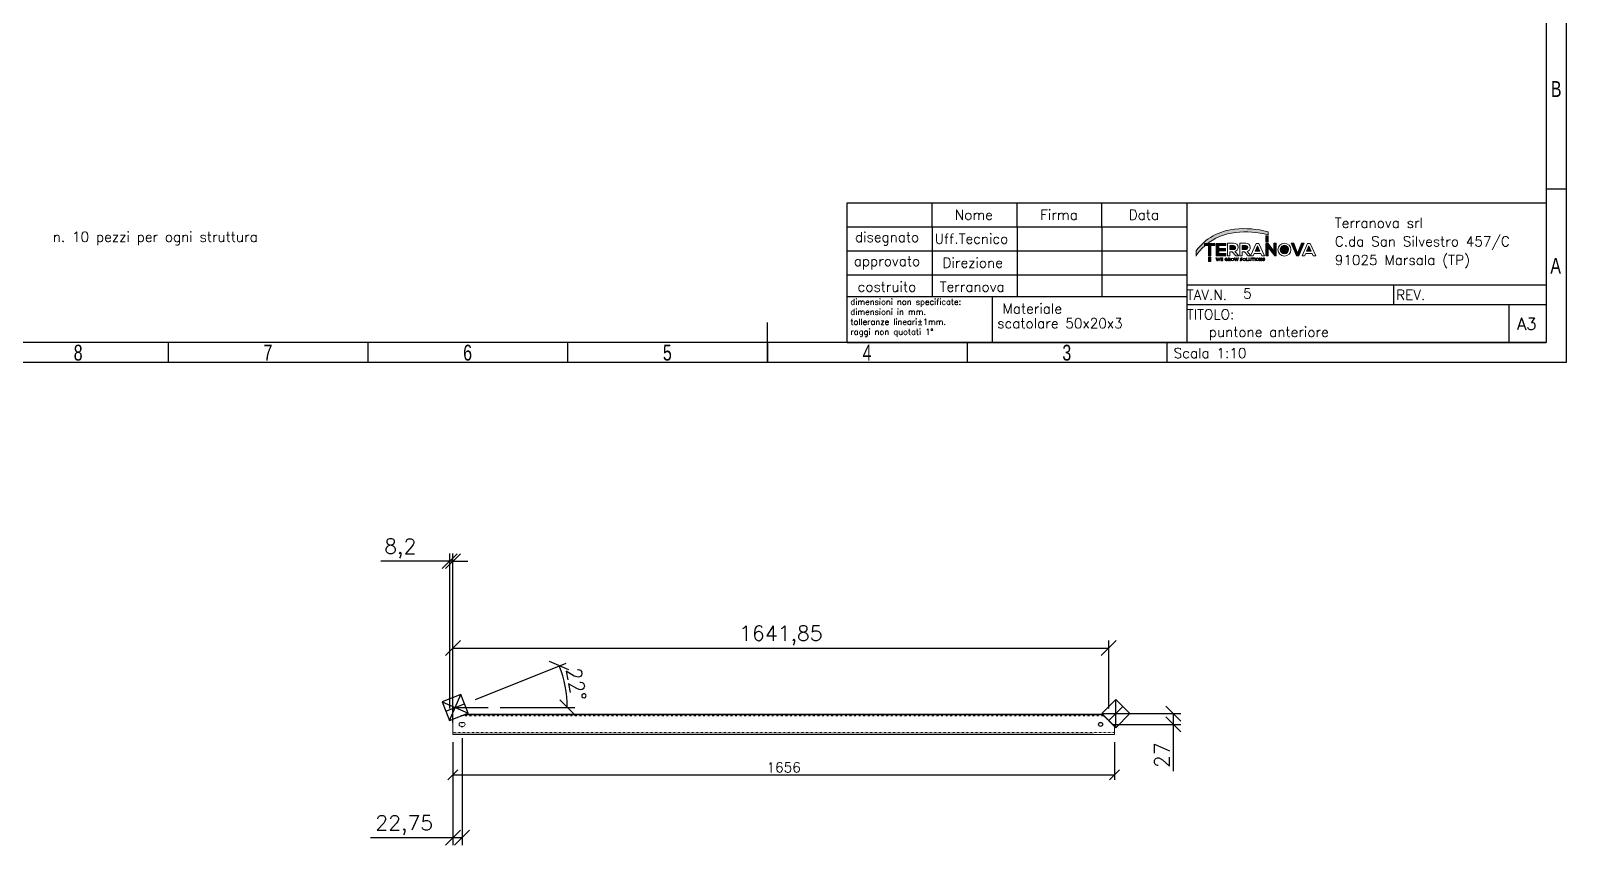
# Model space of a CAD drawing. Header units: millimetres. Extents: x -116399 to 112199, y -90759 to -31335.
# Drawn here: x 32463 to 36307, y -42272 to -40233 of the extents above; entities that cross this region are included whole.
import ezdxf

# ---------------------------------------------------------------- set-up
doc = ezdxf.new("R2010")
doc.units = ezdxf.units.MM
doc.linetypes.add('ACAD_ISO03W100', pattern=[30, 12, -18])
doc.layers.add('Livello 1', color=7, linetype='Continuous', lineweight=0)
doc.styles.add('Annotative', font='simplex.shx', dxfattribs={"height": 2.5})
doc.styles.add('Michele', font='simplex.shx', dxfattribs={"height": 2.5})
doc.styles.add('SLDTEXTSTYLE0', font='TXT', dxfattribs={"width": 0.75})
doc.dimstyles.new('Annotative', dxfattribs={"dimscale": 0, "dimtxt": 2.5, "dimasz": 2.5, "dimexe": 1.25, "dimexo": 2, "dimtad": 1, "dimtxsty": 'Annotative', "dimblk": 'OBLIQUE', "dimcen": 2.5, "dimazin": 3, "dimtfac": 1, "dimtmove": 0, "dimatfit": 3, "dimfxl": 1})

# ---------------------------------------------------------------- blocks, each defined once
blk = doc.blocks.new('1_10 TERRANOVA oriz A3')
at = {"layer": 'Livello 1'}
h = blk.add_hatch(color=40, dxfattribs=at)
edge = h.paths.add_edge_path()
edge.add_spline(control_points=[(3253.5, -2542.7), (3226.2, -2535.3), (3197.7, -2533), (3169.6, -2536), (3131.2, -2539.8), (3096.2, -2559.4), (3073.1, -2590.2), (3073.1, -2590.2), (3073.1, -2603.3), (3073.1, -2603.3), (3073.1, -2603.3), (3073.7, -2602.3), (3073.7, -2602.3), (3079.9, -2592.4), (3087.6, -2583.6), (3096.5, -2576.2), (3117.9, -2558.2), (3144.3, -2547.1), (3172.1, -2544.4), (3199.3, -2541.3), (3226.8, -2543.1), (3253.3, -2549.8), (3253.3, -2549.8), (3253.5, -2542.7), (3253.5, -2542.7)], knot_values=[0, 0, 0, 0, 1, 1, 1, 2, 2, 2, 3, 3, 3, 4, 4, 4, 5, 5, 5, 6, 6, 6, 7, 7, 7, 8, 8, 8, 8], degree=3, periodic=0)
h = blk.add_hatch(color=252, dxfattribs=at)
edge = h.paths.add_edge_path()
edge.add_spline(control_points=[(3104.5, -2576.9), (3104.5, -2576.9), (3094.4, -2576.9), (3094.4, -2576.9), (3094.4, -2576.9), (3094.4, -2571.5), (3094.4, -2571.5), (3094.4, -2571.5), (3120.4, -2571.5), (3120.4, -2571.5), (3120.4, -2571.5), (3120.4, -2576.9), (3120.4, -2576.9), (3120.4, -2576.9), (3110.4, -2576.9), (3110.4, -2576.9), (3110.4, -2576.9), (3110.4, -2603), (3110.4, -2603), (3110.4, -2603), (3104.5, -2603), (3104.5, -2603), (3104.5, -2603), (3104.5, -2576.9), (3104.5, -2576.9)], knot_values=[0, 0, 0, 0, 1, 1, 1, 2, 2, 2, 3, 3, 3, 4, 4, 4, 5, 5, 5, 6, 6, 6, 7, 7, 7, 8, 8, 8, 8], degree=3, periodic=0)
h = blk.add_hatch(color=252, dxfattribs=at)
edge = h.paths.add_edge_path()
edge.add_spline(control_points=[(3147.5, -2603), (3147.5, -2603), (3123.9, -2603), (3123.9, -2603), (3123.9, -2603), (3123.9, -2571.5), (3123.9, -2571.5), (3123.9, -2571.5), (3147.5, -2571.5), (3147.5, -2571.5), (3147.5, -2571.5), (3147.5, -2577.3), (3147.5, -2577.3), (3147.5, -2577.3), (3129.9, -2577.3), (3129.9, -2577.3), (3129.9, -2577.3), (3129.9, -2584.3), (3129.9, -2584.3), (3129.9, -2584.3), (3146.9, -2584.3), (3146.9, -2584.3), (3146.9, -2584.3), (3146.9, -2589.9), (3146.9, -2589.9), (3146.9, -2589.9), (3129.9, -2589.9), (3129.9, -2589.9), (3129.9, -2589.9), (3129.9, -2596.9), (3129.9, -2596.9), (3129.9, -2596.9), (3147.5, -2596.9), (3147.5, -2596.9), (3147.5, -2596.9), (3147.5, -2603), (3147.5, -2603)], knot_values=[0, 0, 0, 0, 1, 1, 1, 2, 2, 2, 3, 3, 3, 4, 4, 4, 5, 5, 5, 6, 6, 6, 7, 7, 7, 8, 8, 8, 9, 9, 9, 10, 10, 10, 11, 11, 11, 12, 12, 12, 12], degree=3, periodic=0)
h = blk.add_hatch(color=74, dxfattribs=at)
h.dxf.hatch_style = 2
h.paths.add_polyline_path([(3247.6, -2552.4), (3253.5, -2552.4), (3253.5, -2568.3), (3247.6, -2568.3)])
h = blk.add_hatch(color=252, dxfattribs=at)
edge = h.paths.add_edge_path()
edge.add_spline(control_points=[(3267.8, -2571.3), (3267.8, -2571.3), (3273.8, -2571.3), (3273.8, -2571.3), (3273.8, -2571.3), (3273.8, -2603), (3273.8, -2603), (3273.8, -2603), (3270.3, -2603), (3270.3, -2603), (3270.3, -2603), (3253.7, -2581.9), (3253.7, -2581.9), (3253.7, -2581.9), (3253.7, -2603), (3253.7, -2603), (3253.7, -2603), (3247.8, -2603), (3247.8, -2603), (3247.8, -2603), (3247.8, -2571.5), (3247.8, -2571.5), (3247.8, -2571.5), (3253.4, -2571.5), (3253.4, -2571.5), (3253.4, -2571.5), (3268, -2591), (3268, -2591), (3268, -2591), (3267.8, -2571.3), (3267.8, -2571.3)], knot_values=[0, 0, 0, 0, 1, 1, 1, 2, 2, 2, 3, 3, 3, 4, 4, 4, 5, 5, 5, 6, 6, 6, 7, 7, 7, 8, 8, 8, 9, 9, 9, 10, 10, 10, 10], degree=3, periodic=0)
h = blk.add_hatch(color=252, dxfattribs=at)
edge = h.paths.add_edge_path()
edge.add_spline(control_points=[(3330.6, -2603), (3330.6, -2603), (3324.5, -2603), (3324.5, -2603), (3324.5, -2603), (3311.3, -2571.3), (3311.3, -2571.3), (3311.3, -2571.3), (3318, -2571.3), (3318, -2571.3), (3318, -2571.3), (3327.5, -2596), (3327.5, -2596), (3327.5, -2596), (3337.1, -2571.3), (3337.1, -2571.3), (3337.1, -2571.3), (3343.7, -2571.3), (3343.7, -2571.3), (3343.7, -2571.3), (3330.6, -2603), (3330.6, -2603)], knot_values=[0, 0, 0, 0, 1, 1, 1, 2, 2, 2, 3, 3, 3, 4, 4, 4, 5, 5, 5, 6, 6, 6, 7, 7, 7, 7], degree=3, periodic=0)
h = blk.add_hatch(color=94, dxfattribs=at)
h.dxf.hatch_style = 2
h.paths.add_polyline_path([(3104.5, -2606.2), (3110.4, -2606.2), (3110.4, -2617.1), (3104.5, -2617.1)])
h = blk.add_hatch(color=74, dxfattribs=at)
h.dxf.hatch_style = 2
h.paths.add_polyline_path([(3104.5, -2606.2), (3110.4, -2606.2), (3110.4, -2617.1), (3104.5, -2617.1)])
h = blk.add_hatch(color=252, dxfattribs=at)
edge = h.paths.add_edge_path()
edge.add_spline(control_points=[(3158.1, -2577), (3158.1, -2577), (3158.1, -2587.1), (3158.1, -2587.1), (3158.1, -2587.1), (3167.2, -2587.1), (3167.2, -2587.1), (3169.9, -2587.1), (3172.2, -2584.9), (3172.2, -2582.1), (3172.2, -2579.3), (3169.9, -2577), (3167.2, -2577), (3167.2, -2577), (3158.1, -2577), (3158.1, -2577)], knot_values=[0, 0, 0, 0, 1, 1, 1, 2, 2, 2, 3, 3, 3, 4, 4, 4, 5, 5, 5, 5], degree=3, periodic=0)
edge = h.paths.add_edge_path(flags=0)
h = blk.add_hatch(color=252, dxfattribs=at)
edge = h.paths.add_edge_path()
edge.add_spline(control_points=[(3188.5, -2577), (3188.5, -2577), (3188.5, -2587.1), (3188.5, -2587.1), (3188.5, -2587.1), (3197.5, -2587.1), (3197.5, -2587.1), (3200.2, -2587.4), (3202.6, -2585.5), (3202.9, -2582.8), (3203, -2582.5), (3203, -2582.3), (3203, -2582.1), (3203, -2579.3), (3200.8, -2577.1), (3198.1, -2577), (3197.9, -2577), (3197.7, -2577), (3197.5, -2577), (3197.5, -2577), (3188.5, -2577), (3188.5, -2577)], knot_values=[0, 0, 0, 0, 1, 1, 1, 2, 2, 2, 3, 3, 3, 4, 4, 4, 5, 5, 5, 6, 6, 6, 7, 7, 7, 7], degree=3, periodic=0)
edge = h.paths.add_edge_path(flags=0)
h = blk.add_hatch(color=252, dxfattribs=at)
edge = h.paths.add_edge_path()
edge.add_spline(control_points=[(3227.2, -2578.1), (3227.2, -2578.1), (3221.3, -2591.5), (3221.3, -2591.5), (3221.3, -2591.5), (3233, -2591.5), (3233, -2591.5), (3233, -2591.5), (3227.2, -2578.1), (3227.2, -2578.1)], knot_values=[0, 0, 0, 0, 1, 1, 1, 2, 2, 2, 3, 3, 3, 3], degree=3, periodic=0)
edge = h.paths.add_edge_path(flags=0)
h = blk.add_hatch(color=252, dxfattribs=at)
edge = h.paths.add_edge_path()
edge.add_spline(control_points=[(3284.1, -2587.4), (3284.1, -2593.1), (3288.8, -2597.7), (3294.5, -2597.7), (3300.2, -2597.7), (3304.8, -2593.1), (3304.8, -2587.4), (3305.3, -2581.7), (3301, -2576.7), (3295.3, -2576.2), (3289.6, -2575.7), (3284.6, -2580), (3284.1, -2585.7), (3284.1, -2586.3), (3284.1, -2586.8), (3284.1, -2587.4)], knot_values=[0, 0, 0, 0, 1, 1, 1, 2, 2, 2, 3, 3, 3, 4, 4, 4, 5, 5, 5, 5], degree=3, periodic=0)
edge = h.paths.add_edge_path(flags=0)
h = blk.add_hatch(color=252, dxfattribs=at)
edge = h.paths.add_edge_path()
edge.add_spline(control_points=[(3355.8, -2578.1), (3355.8, -2578.1), (3349.9, -2591.5), (3349.9, -2591.5), (3349.9, -2591.5), (3361.6, -2591.5), (3361.6, -2591.5), (3361.6, -2591.5), (3355.8, -2578.1), (3355.8, -2578.1)], knot_values=[0, 0, 0, 0, 1, 1, 1, 2, 2, 2, 3, 3, 3, 3], degree=3, periodic=0)
edge = h.paths.add_edge_path(flags=0)
at = {"color": 7, "linetype": 'Continuous'}
for p, q in [((4000, 0), (4000, -2870)), ((3950, -50), (3950, -2820)), ((3950, -2435), (4000, -2435)), ((2000, -2870), (2000, -2770)), ((3950, -2820), (50, -2820)), ((500, -2820), (500, -2870)), ((1000, -2820), (1000, -2870)), ((1500, -2820), (1500, -2870)), ((2000, -2820), (2000, -2870)), ((2500, -2820), (2500, -2870)), ((3000, -2820), (3000, -2870)), ((4000, -2870), (0, -2870))]:
    blk.add_line(p, q, dxfattribs=at)
for p, q in [((2200, -2820), (2200, -2470)), ((2200, -2470), (3950, -2470)), ((2412.5, -2530), (2412.5, -2470)), ((2625, -2530), (2625, -2470)), ((2837.5, -2530), (2837.5, -2470)), ((3050, -2470), (3050, -2820)), ((3950, -2470), (3950, -2820)), ((2200, -2530), (3050, -2530)), ((2412.5, -2530), (2412.5, -2705)), ((2625, -2530), (2625, -2705)), ((2837.5, -2530), (2837.5, -2705)), ((2200, -2590), (3050, -2590)), ((2200, -2650), (3050, -2650)), ((3950, -2675.8), (3050, -2675.8)), ((3568.3, -2725.8), (3568.3, -2675.8)), ((2200, -2705), (3050, -2705)), ((2562.8, -2705), (2562.8, -2820)), ((3950, -2725.8), (3050, -2725.8)), ((3855.8, -2725.8), (3855.8, -2820)), ((2200, -2820), (3950, -2820))]:
    blk.add_line(p, q)
at = {"layer": 'Livello 1'}
for points in [[(3247.6, -2552.4), (3253.5, -2552.4), (3253.5, -2568.3), (3247.6, -2568.3)], [(3104.5, -2606.2), (3110.4, -2606.2), (3110.4, -2617.1), (3104.5, -2617.1)], [(3104.5, -2606.2), (3110.4, -2606.2), (3110.4, -2617.1), (3104.5, -2617.1)]]:
    blk.add_lwpolyline(points, close=True, dxfattribs=at)
for points, knots in [([(3253.5, -2542.7), (3226.2, -2535.3), (3197.7, -2533), (3169.6, -2536), (3131.2, -2539.8), (3096.2, -2559.4), (3073.1, -2590.2), (3073.1, -2590.2), (3073.1, -2603.3), (3073.1, -2603.3), (3073.1, -2603.3), (3073.7, -2602.3), (3073.7, -2602.3), (3079.9, -2592.4), (3087.6, -2583.6), (3096.5, -2576.2), (3117.9, -2558.2), (3144.3, -2547.1), (3172.1, -2544.4), (3199.3, -2541.3), (3226.8, -2543.1), (3253.3, -2549.8), (3253.3, -2549.8), (3253.5, -2542.7), (3253.5, -2542.7)], [0, 0, 0, 0, 1, 1, 1, 2, 2, 2, 3, 3, 3, 4, 4, 4, 5, 5, 5, 6, 6, 6, 7, 7, 7, 8, 8, 8, 8]), ([(3104.5, -2576.9), (3104.5, -2576.9), (3094.4, -2576.9), (3094.4, -2576.9), (3094.4, -2576.9), (3094.4, -2571.5), (3094.4, -2571.5), (3094.4, -2571.5), (3120.4, -2571.5), (3120.4, -2571.5), (3120.4, -2571.5), (3120.4, -2576.9), (3120.4, -2576.9), (3120.4, -2576.9), (3110.4, -2576.9), (3110.4, -2576.9), (3110.4, -2576.9), (3110.4, -2603), (3110.4, -2603), (3110.4, -2603), (3104.5, -2603), (3104.5, -2603), (3104.5, -2603), (3104.5, -2576.9), (3104.5, -2576.9)], [0, 0, 0, 0, 1, 1, 1, 2, 2, 2, 3, 3, 3, 4, 4, 4, 5, 5, 5, 6, 6, 6, 7, 7, 7, 8, 8, 8, 8]), ([(3147.5, -2603), (3147.5, -2603), (3123.9, -2603), (3123.9, -2603), (3123.9, -2603), (3123.9, -2571.5), (3123.9, -2571.5), (3123.9, -2571.5), (3147.5, -2571.5), (3147.5, -2571.5), (3147.5, -2571.5), (3147.5, -2577.3), (3147.5, -2577.3), (3147.5, -2577.3), (3129.9, -2577.3), (3129.9, -2577.3), (3129.9, -2577.3), (3129.9, -2584.3), (3129.9, -2584.3), (3129.9, -2584.3), (3146.9, -2584.3), (3146.9, -2584.3), (3146.9, -2584.3), (3146.9, -2589.9), (3146.9, -2589.9), (3146.9, -2589.9), (3129.9, -2589.9), (3129.9, -2589.9), (3129.9, -2589.9), (3129.9, -2596.9), (3129.9, -2596.9), (3129.9, -2596.9), (3147.5, -2596.9), (3147.5, -2596.9), (3147.5, -2596.9), (3147.5, -2603), (3147.5, -2603)], [0, 0, 0, 0, 1, 1, 1, 2, 2, 2, 3, 3, 3, 4, 4, 4, 5, 5, 5, 6, 6, 6, 7, 7, 7, 8, 8, 8, 9, 9, 9, 10, 10, 10, 11, 11, 11, 12, 12, 12, 12]), ([(3180.1, -2603), (3180.1, -2603), (3173, -2603), (3173, -2603), (3173, -2603), (3163.8, -2592.4), (3163.8, -2592.4), (3163.8, -2592.4), (3158.1, -2592.4), (3158.1, -2592.4), (3158.1, -2592.4), (3158.1, -2603), (3158.1, -2603), (3158.1, -2603), (3152.2, -2603), (3152.2, -2603), (3152.2, -2603), (3152.2, -2571.3), (3152.2, -2571.3), (3152.2, -2571.3), (3167.2, -2571.3), (3167.2, -2571.3), (3173, -2570.9), (3178.1, -2575.2), (3178.5, -2581.1), (3178.5, -2581.3), (3178.5, -2581.6), (3178.5, -2581.9), (3178.9, -2586.7), (3175.4, -2591.1), (3170.5, -2591.8), (3170.5, -2591.8), (3180.1, -2602.6), (3180.1, -2602.6), (3180.1, -2602.6), (3180.1, -2603), (3180.1, -2603)], [0, 0, 0, 0, 1, 1, 1, 2, 2, 2, 3, 3, 3, 4, 4, 4, 5, 5, 5, 6, 6, 6, 7, 7, 7, 8, 8, 8, 9, 9, 9, 10, 10, 10, 11, 11, 11, 12, 12, 12, 12]), ([(3210.5, -2603), (3210.5, -2603), (3203.4, -2603), (3203.4, -2603), (3203.4, -2603), (3194.3, -2592.4), (3194.3, -2592.4), (3194.3, -2592.4), (3188.5, -2592.4), (3188.5, -2592.4), (3188.5, -2592.4), (3188.5, -2603), (3188.5, -2603), (3188.5, -2603), (3182.5, -2603), (3182.5, -2603), (3182.5, -2603), (3182.5, -2571.3), (3182.5, -2571.3), (3182.5, -2571.3), (3197.5, -2571.3), (3197.5, -2571.3), (3203.3, -2570.9), (3208.4, -2575.2), (3208.8, -2581.1), (3208.8, -2581.3), (3208.8, -2581.6), (3208.8, -2581.9), (3209.2, -2586.7), (3205.7, -2591.1), (3200.8, -2591.8), (3200.8, -2591.8), (3210.4, -2602.6), (3210.4, -2602.6), (3210.4, -2602.6), (3210.5, -2603), (3210.5, -2603)], [0, 0, 0, 0, 1, 1, 1, 2, 2, 2, 3, 3, 3, 4, 4, 4, 5, 5, 5, 6, 6, 6, 7, 7, 7, 8, 8, 8, 9, 9, 9, 10, 10, 10, 11, 11, 11, 12, 12, 12, 12]), ([(3235.4, -2597), (3235.4, -2597), (3218.8, -2597), (3218.8, -2597), (3218.8, -2597), (3216.1, -2603), (3216.1, -2603), (3216.1, -2603), (3209.7, -2603), (3209.7, -2603), (3209.7, -2603), (3223.8, -2571.5), (3223.8, -2571.5), (3223.8, -2571.5), (3230.3, -2571.5), (3230.3, -2571.5), (3230.3, -2571.5), (3244.4, -2603), (3244.4, -2603), (3244.4, -2603), (3237.9, -2603), (3237.9, -2603), (3237.9, -2603), (3235.4, -2597), (3235.4, -2597)], [0, 0, 0, 0, 1, 1, 1, 2, 2, 2, 3, 3, 3, 4, 4, 4, 5, 5, 5, 6, 6, 6, 7, 7, 7, 8, 8, 8, 8]), ([(3267.8, -2571.3), (3267.8, -2571.3), (3273.8, -2571.3), (3273.8, -2571.3), (3273.8, -2571.3), (3273.8, -2603), (3273.8, -2603), (3273.8, -2603), (3270.3, -2603), (3270.3, -2603), (3270.3, -2603), (3253.7, -2581.9), (3253.7, -2581.9), (3253.7, -2581.9), (3253.7, -2603), (3253.7, -2603), (3253.7, -2603), (3247.8, -2603), (3247.8, -2603), (3247.8, -2603), (3247.8, -2571.5), (3247.8, -2571.5), (3247.8, -2571.5), (3253.4, -2571.5), (3253.4, -2571.5), (3253.4, -2571.5), (3268, -2591), (3268, -2591), (3268, -2591), (3267.8, -2571.3), (3267.8, -2571.3)], [0, 0, 0, 0, 1, 1, 1, 2, 2, 2, 3, 3, 3, 4, 4, 4, 5, 5, 5, 6, 6, 6, 7, 7, 7, 8, 8, 8, 9, 9, 9, 10, 10, 10, 10]), ([(3310.7, -2587.4), (3310.7, -2596.3), (3303.4, -2603.6), (3294.5, -2603.6), (3285.6, -2603.6), (3278.3, -2596.4), (3278.3, -2587.4), (3278.3, -2587.4), (3278.3, -2587.4), (3278.3, -2587.4), (3278.3, -2578.5), (3285.5, -2571.2), (3294.5, -2571.2), (3303.4, -2571.2), (3310.7, -2578.4), (3310.7, -2587.4), (3310.7, -2587.4), (3310.7, -2587.4), (3310.7, -2587.4)], [0, 0, 0, 0, 1, 1, 1, 2, 2, 2, 3, 3, 3, 4, 4, 4, 5, 5, 5, 6, 6, 6, 6]), ([(3330.6, -2603), (3330.6, -2603), (3324.5, -2603), (3324.5, -2603), (3324.5, -2603), (3311.3, -2571.3), (3311.3, -2571.3), (3311.3, -2571.3), (3318, -2571.3), (3318, -2571.3), (3318, -2571.3), (3327.5, -2596), (3327.5, -2596), (3327.5, -2596), (3337.1, -2571.3), (3337.1, -2571.3), (3337.1, -2571.3), (3343.7, -2571.3), (3343.7, -2571.3), (3343.7, -2571.3), (3330.6, -2603), (3330.6, -2603)], [0, 0, 0, 0, 1, 1, 1, 2, 2, 2, 3, 3, 3, 4, 4, 4, 5, 5, 5, 6, 6, 6, 7, 7, 7, 7]), ([(3364, -2597), (3364, -2597), (3347.6, -2597), (3347.6, -2597), (3347.6, -2597), (3344.7, -2603), (3344.7, -2603), (3344.7, -2603), (3338.4, -2603), (3338.4, -2603), (3338.4, -2603), (3352.5, -2571.5), (3352.5, -2571.5), (3352.5, -2571.5), (3359, -2571.5), (3359, -2571.5), (3359, -2571.5), (3373.1, -2603), (3373.1, -2603), (3373.1, -2603), (3366.6, -2603), (3366.6, -2603), (3366.6, -2603), (3364, -2597), (3364, -2597)], [0, 0, 0, 0, 1, 1, 1, 2, 2, 2, 3, 3, 3, 4, 4, 4, 5, 5, 5, 6, 6, 6, 7, 7, 7, 8, 8, 8, 8]), ([(3123, -2608.1), (3123, -2608.1), (3124.4, -2608.1), (3124.4, -2608.1), (3124.4, -2608.1), (3126.1, -2613.4), (3126.1, -2613.4), (3126.1, -2613.4), (3127.8, -2608.1), (3127.8, -2608.1), (3127.8, -2608.1), (3128.9, -2608.1), (3128.9, -2608.1), (3128.9, -2608.1), (3130.6, -2613.4), (3130.6, -2613.4), (3130.6, -2613.4), (3132.3, -2608.1), (3132.3, -2608.1), (3132.3, -2608.1), (3133.6, -2608.1), (3133.6, -2608.1), (3133.6, -2608.1), (3131.2, -2615.1), (3131.2, -2615.1), (3131.2, -2615.1), (3130.1, -2615.1), (3130.1, -2615.1), (3130.1, -2615.1), (3128.4, -2610), (3128.4, -2610), (3128.4, -2610), (3126.6, -2615.1), (3126.6, -2615.1), (3126.6, -2615.1), (3125.5, -2615.1), (3125.5, -2615.1), (3125.5, -2615.1), (3123, -2608.1), (3123, -2608.1)], [0, 0, 0, 0, 1, 1, 1, 2, 2, 2, 3, 3, 3, 4, 4, 4, 5, 5, 5, 6, 6, 6, 7, 7, 7, 8, 8, 8, 9, 9, 9, 10, 10, 10, 11, 11, 11, 12, 12, 12, 13, 13, 13, 13]), ([(3135.1, -2608.1), (3135.1, -2608.1), (3140.3, -2608.1), (3140.3, -2608.1), (3140.3, -2608.1), (3140.3, -2609.2), (3140.3, -2609.2), (3140.3, -2609.2), (3136.3, -2609.2), (3136.3, -2609.2), (3136.3, -2609.2), (3136.3, -2611.1), (3136.3, -2611.1), (3136.3, -2611.1), (3139.8, -2611.1), (3139.8, -2611.1), (3139.8, -2611.1), (3139.8, -2612.2), (3139.8, -2612.2), (3139.8, -2612.2), (3136.3, -2612.2), (3136.3, -2612.2), (3136.3, -2612.2), (3136.3, -2614.1), (3136.3, -2614.1), (3136.3, -2614.1), (3140.4, -2614.1), (3140.4, -2614.1), (3140.4, -2614.1), (3140.4, -2615.2), (3140.4, -2615.2), (3140.4, -2615.2), (3135.1, -2615.2), (3135.1, -2615.2), (3135.1, -2615.2), (3135.1, -2608.1), (3135.1, -2608.1)], [0, 0, 0, 0, 1, 1, 1, 2, 2, 2, 3, 3, 3, 4, 4, 4, 5, 5, 5, 6, 6, 6, 7, 7, 7, 8, 8, 8, 9, 9, 9, 10, 10, 10, 11, 11, 11, 12, 12, 12, 12]), ([(3144.8, -2611.7), (3144.8, -2611.7), (3144.8, -2611.7), (3144.8, -2611.7), (3144.8, -2609.7), (3146.4, -2608.1), (3148.4, -2608.1), (3149.3, -2608.1), (3150.3, -2608.4), (3151.1, -2609.1), (3151.1, -2609.1), (3150.3, -2610), (3150.3, -2610), (3149.7, -2609.5), (3149, -2609.3), (3148.3, -2609.3), (3147, -2609.3), (3145.9, -2610.5), (3146, -2611.8), (3146, -2611.8), (3146, -2611.8), (3146, -2611.8), (3145.9, -2613.1), (3146.9, -2614.3), (3148.2, -2614.4), (3148.3, -2614.4), (3148.3, -2614.4), (3148.4, -2614.4), (3149, -2614.4), (3149.6, -2614.2), (3150.1, -2613.8), (3150.1, -2613.8), (3150.1, -2612.5), (3150.1, -2612.5), (3150.1, -2612.5), (3148.3, -2612.5), (3148.3, -2612.5), (3148.3, -2612.5), (3148.3, -2611.4), (3148.3, -2611.4), (3148.3, -2611.4), (3151.4, -2611.4), (3151.4, -2611.4), (3151.4, -2611.4), (3151.4, -2614.4), (3151.4, -2614.4), (3150.5, -2615.1), (3149.5, -2615.5), (3148.4, -2615.5), (3146.4, -2615.5), (3144.8, -2614), (3144.8, -2612), (3144.8, -2611.9), (3144.8, -2611.8), (3144.8, -2611.7)], [0, 0, 0, 0, 1, 1, 1, 2, 2, 2, 3, 3, 3, 4, 4, 4, 5, 5, 5, 6, 6, 6, 7, 7, 7, 8, 8, 8, 9, 9, 9, 10, 10, 10, 11, 11, 11, 12, 12, 12, 13, 13, 13, 14, 14, 14, 15, 15, 15, 16, 16, 16, 17, 17, 17, 18, 18, 18, 18]), ([(3153.3, -2608.1), (3153.3, -2608.1), (3156.4, -2608.1), (3156.4, -2608.1), (3157.2, -2608), (3157.9, -2608.3), (3158.5, -2608.8), (3158.9, -2609.2), (3159.1, -2609.8), (3159.1, -2610.3), (3159.1, -2610.3), (3159.1, -2610.3), (3159.1, -2610.3), (3159.1, -2611.4), (3158.4, -2612.3), (3157.4, -2612.5), (3157.4, -2612.5), (3159.3, -2615.2), (3159.3, -2615.2), (3159.3, -2615.2), (3157.8, -2615.2), (3157.8, -2615.2), (3157.8, -2615.2), (3156, -2612.7), (3156, -2612.7), (3156, -2612.7), (3154.4, -2612.7), (3154.4, -2612.7), (3154.4, -2612.7), (3154.4, -2615.2), (3154.4, -2615.2), (3154.4, -2615.2), (3153.2, -2615.2), (3153.2, -2615.2), (3153.2, -2615.2), (3153.3, -2608.1), (3153.3, -2608.1)], [0, 0, 0, 0, 1, 1, 1, 2, 2, 2, 3, 3, 3, 4, 4, 4, 5, 5, 5, 6, 6, 6, 7, 7, 7, 8, 8, 8, 9, 9, 9, 10, 10, 10, 11, 11, 11, 12, 12, 12, 12]), ([(3156.3, -2611.6), (3157.2, -2611.6), (3157.8, -2611.1), (3157.8, -2610.4), (3157.8, -2610.4), (3157.8, -2610.4), (3157.8, -2610.4), (3157.8, -2609.7), (3157.2, -2609.3), (3156.3, -2609.3), (3156.3, -2609.3), (3154.5, -2609.3), (3154.5, -2609.3), (3154.5, -2609.3), (3154.5, -2611.6), (3154.5, -2611.6), (3154.5, -2611.6), (3156.3, -2611.6), (3156.3, -2611.6)], [0, 0, 0, 0, 1, 1, 1, 2, 2, 2, 3, 3, 3, 4, 4, 4, 5, 5, 5, 6, 6, 6, 6]), ([(3158.1, -2577), (3158.1, -2577), (3158.1, -2587.1), (3158.1, -2587.1), (3158.1, -2587.1), (3167.2, -2587.1), (3167.2, -2587.1), (3169.9, -2587.1), (3172.2, -2584.9), (3172.2, -2582.1), (3172.2, -2579.3), (3169.9, -2577), (3167.2, -2577), (3167.2, -2577), (3158.1, -2577), (3158.1, -2577)], [0, 0, 0, 0, 1, 1, 1, 2, 2, 2, 3, 3, 3, 4, 4, 4, 5, 5, 5, 5]), ([(3160.4, -2611.7), (3160.4, -2611.7), (3160.4, -2611.7), (3160.4, -2611.7), (3160.6, -2609.6), (3162.4, -2608.1), (3164.5, -2608.3), (3166.3, -2608.5), (3167.7, -2609.9), (3167.9, -2611.7), (3167.9, -2611.7), (3167.9, -2611.7), (3167.9, -2611.7), (3168, -2613.6), (3166.5, -2615.3), (3164.5, -2615.4), (3164.4, -2615.4), (3164.3, -2615.4), (3164.1, -2615.4), (3162.2, -2615.5), (3160.5, -2614), (3160.4, -2612), (3160.4, -2611.9), (3160.4, -2611.8), (3160.4, -2611.7)], [0, 0, 0, 0, 1, 1, 1, 2, 2, 2, 3, 3, 3, 4, 4, 4, 5, 5, 5, 6, 6, 6, 7, 7, 7, 8, 8, 8, 8]), ([(3166.6, -2611.7), (3166.6, -2611.7), (3166.6, -2611.7), (3166.6, -2611.7), (3166.6, -2610.3), (3165.6, -2609.2), (3164.2, -2609.1), (3164.2, -2609.1), (3164.2, -2609.1), (3164.1, -2609.1), (3162.8, -2609.1), (3161.7, -2610.2), (3161.7, -2611.5), (3161.7, -2611.6), (3161.7, -2611.6), (3161.7, -2611.7), (3161.7, -2611.7), (3161.7, -2611.7), (3161.7, -2611.7), (3161.7, -2613), (3162.7, -2614.2), (3164.1, -2614.2), (3164.1, -2614.2), (3164.1, -2614.2), (3164.2, -2614.2), (3165.5, -2614.2), (3166.6, -2613.1), (3166.6, -2611.8), (3166.6, -2611.8), (3166.6, -2611.7), (3166.6, -2611.7)], [0, 0, 0, 0, 1, 1, 1, 2, 2, 2, 3, 3, 3, 4, 4, 4, 5, 5, 5, 6, 6, 6, 7, 7, 7, 8, 8, 8, 9, 9, 9, 10, 10, 10, 10]), ([(3168.6, -2608.1), (3168.6, -2608.1), (3169.9, -2608.1), (3169.9, -2608.1), (3169.9, -2608.1), (3171.6, -2613.4), (3171.6, -2613.4), (3171.6, -2613.4), (3173.4, -2608.1), (3173.4, -2608.1), (3173.4, -2608.1), (3174.4, -2608.1), (3174.4, -2608.1), (3174.4, -2608.1), (3176.2, -2613.4), (3176.2, -2613.4), (3176.2, -2613.4), (3177.9, -2608.1), (3177.9, -2608.1), (3177.9, -2608.1), (3179.2, -2608.1), (3179.2, -2608.1), (3179.2, -2608.1), (3176.7, -2615.1), (3176.7, -2615.1), (3176.7, -2615.1), (3175.6, -2615.1), (3175.6, -2615.1), (3175.6, -2615.1), (3173.9, -2610), (3173.9, -2610), (3173.9, -2610), (3172.1, -2615.1), (3172.1, -2615.1), (3172.1, -2615.1), (3171, -2615.1), (3171, -2615.1), (3171, -2615.1), (3168.6, -2608.1), (3168.6, -2608.1)], [0, 0, 0, 0, 1, 1, 1, 2, 2, 2, 3, 3, 3, 4, 4, 4, 5, 5, 5, 6, 6, 6, 7, 7, 7, 8, 8, 8, 9, 9, 9, 10, 10, 10, 11, 11, 11, 12, 12, 12, 13, 13, 13, 13]), ([(3183.3, -2614.2), (3183.3, -2614.2), (3184.1, -2613.3), (3184.1, -2613.3), (3184.7, -2613.9), (3185.4, -2614.2), (3186.3, -2614.2), (3187.1, -2614.2), (3187.5, -2613.9), (3187.5, -2613.3), (3187.5, -2613.3), (3187.5, -2613.3), (3187.5, -2613.3), (3187.5, -2612.8), (3187.3, -2612.5), (3186, -2612.2), (3184.7, -2611.9), (3183.6, -2611.4), (3183.6, -2610), (3183.6, -2610), (3183.6, -2610), (3183.6, -2610), (3183.6, -2608.8), (3184.6, -2607.9), (3185.8, -2608), (3185.9, -2608), (3185.9, -2608), (3186, -2608), (3186.9, -2607.9), (3187.9, -2608.3), (3188.6, -2608.9), (3188.6, -2608.9), (3187.9, -2609.8), (3187.9, -2609.8), (3187.4, -2609.4), (3186.7, -2609.1), (3186, -2609.1), (3185.3, -2609.1), (3184.8, -2609.4), (3184.8, -2609.9), (3184.8, -2609.9), (3184.8, -2609.9), (3184.8, -2609.9), (3184.8, -2610.5), (3185.1, -2610.8), (3186.5, -2611.1), (3187.9, -2611.4), (3188.8, -2612), (3188.8, -2613.2), (3188.8, -2613.2), (3188.8, -2613.2), (3188.8, -2613.2), (3188.8, -2614.5), (3187.8, -2615.3), (3186.3, -2615.3), (3185.2, -2615.3), (3184.1, -2614.9), (3183.3, -2614.2)], [0, 0, 0, 0, 1, 1, 1, 2, 2, 2, 3, 3, 3, 4, 4, 4, 5, 5, 5, 6, 6, 6, 7, 7, 7, 8, 8, 8, 9, 9, 9, 10, 10, 10, 11, 11, 11, 12, 12, 12, 13, 13, 13, 14, 14, 14, 15, 15, 15, 16, 16, 16, 17, 17, 17, 18, 18, 18, 19, 19, 19, 19]), ([(3188.5, -2577), (3188.5, -2577), (3188.5, -2587.1), (3188.5, -2587.1), (3188.5, -2587.1), (3197.5, -2587.1), (3197.5, -2587.1), (3200.2, -2587.4), (3202.6, -2585.5), (3202.9, -2582.8), (3203, -2582.5), (3203, -2582.3), (3203, -2582.1), (3203, -2579.3), (3200.8, -2577.1), (3198.1, -2577), (3197.9, -2577), (3197.7, -2577), (3197.5, -2577), (3197.5, -2577), (3188.5, -2577), (3188.5, -2577)], [0, 0, 0, 0, 1, 1, 1, 2, 2, 2, 3, 3, 3, 4, 4, 4, 5, 5, 5, 6, 6, 6, 7, 7, 7, 7]), ([(3190.1, -2611.7), (3190.1, -2611.7), (3190.1, -2611.7), (3190.1, -2611.7), (3190.3, -2609.6), (3192.1, -2608.1), (3194.2, -2608.3), (3196, -2608.5), (3197.4, -2609.9), (3197.5, -2611.7), (3197.5, -2611.7), (3197.5, -2611.7), (3197.5, -2611.7), (3197.6, -2613.6), (3196.1, -2615.3), (3194.2, -2615.4), (3194.1, -2615.4), (3193.9, -2615.4), (3193.8, -2615.4), (3191.8, -2615.5), (3190.2, -2614), (3190.1, -2612), (3190.1, -2611.9), (3190.1, -2611.8), (3190.1, -2611.7)], [0, 0, 0, 0, 1, 1, 1, 2, 2, 2, 3, 3, 3, 4, 4, 4, 5, 5, 5, 6, 6, 6, 7, 7, 7, 8, 8, 8, 8]), ([(3196.2, -2611.7), (3196.2, -2611.7), (3196.2, -2611.7), (3196.2, -2611.7), (3196.3, -2610.3), (3195.2, -2609.2), (3193.8, -2609.1), (3193.8, -2609.1), (3193.8, -2609.1), (3193.8, -2609.1), (3192.5, -2609.1), (3191.4, -2610.2), (3191.4, -2611.5), (3191.4, -2611.6), (3191.4, -2611.6), (3191.4, -2611.7), (3191.4, -2611.7), (3191.4, -2611.7), (3191.4, -2611.7), (3191.3, -2613), (3192.4, -2614.2), (3193.7, -2614.2), (3193.8, -2614.2), (3193.8, -2614.2), (3193.8, -2614.2), (3195.2, -2614.2), (3196.2, -2613.1), (3196.2, -2611.8), (3196.2, -2611.8), (3196.2, -2611.7), (3196.2, -2611.7), (3196.2, -2611.7), (3196.2, -2611.7), (3196.2, -2611.7)], [0, 0, 0, 0, 1, 1, 1, 2, 2, 2, 3, 3, 3, 4, 4, 4, 5, 5, 5, 6, 6, 6, 7, 7, 7, 8, 8, 8, 9, 9, 9, 10, 10, 10, 11, 11, 11, 11]), ([(3199.2, -2608.1), (3199.2, -2608.1), (3200.4, -2608.1), (3200.4, -2608.1), (3200.4, -2608.1), (3200.4, -2614.1), (3200.4, -2614.1), (3200.4, -2614.1), (3204.2, -2614.1), (3204.2, -2614.1), (3204.2, -2614.1), (3204.2, -2615.2), (3204.2, -2615.2), (3204.2, -2615.2), (3199.2, -2615.2), (3199.2, -2615.2), (3199.2, -2615.2), (3199.2, -2608.1), (3199.2, -2608.1)], [0, 0, 0, 0, 1, 1, 1, 2, 2, 2, 3, 3, 3, 4, 4, 4, 5, 5, 5, 6, 6, 6, 6]), ([(3205.3, -2612.2), (3205.3, -2612.2), (3205.3, -2608.1), (3205.3, -2608.1), (3205.3, -2608.1), (3206.5, -2608.1), (3206.5, -2608.1), (3206.5, -2608.1), (3206.5, -2612.1), (3206.5, -2612.1), (3206.5, -2613.5), (3207.2, -2614.2), (3208.3, -2614.2), (3209.5, -2614.2), (3210.1, -2613.5), (3210.1, -2612.2), (3210.1, -2612.2), (3210.1, -2608.1), (3210.1, -2608.1), (3210.1, -2608.1), (3211.4, -2608.1), (3211.4, -2608.1), (3211.4, -2608.1), (3211.4, -2612.1), (3211.4, -2612.1), (3211.6, -2613.7), (3210.4, -2615.2), (3208.8, -2615.3), (3208.7, -2615.3), (3208.5, -2615.4), (3208.3, -2615.3), (3206.8, -2615.5), (3205.4, -2614.3), (3205.3, -2612.7), (3205.2, -2612.5), (3205.2, -2612.4), (3205.3, -2612.2)], [0, 0, 0, 0, 1, 1, 1, 2, 2, 2, 3, 3, 3, 4, 4, 4, 5, 5, 5, 6, 6, 6, 7, 7, 7, 8, 8, 8, 9, 9, 9, 10, 10, 10, 11, 11, 11, 12, 12, 12, 12]), ([(3215, -2609.2), (3215, -2609.2), (3212.7, -2609.2), (3212.7, -2609.2), (3212.7, -2609.2), (3212.7, -2608.1), (3212.7, -2608.1), (3212.7, -2608.1), (3218.5, -2608.1), (3218.5, -2608.1), (3218.5, -2608.1), (3218.5, -2609.2), (3218.5, -2609.2), (3218.5, -2609.2), (3216.2, -2609.2), (3216.2, -2609.2), (3216.2, -2609.2), (3216.2, -2615.2), (3216.2, -2615.2), (3216.2, -2615.2), (3215, -2615.2), (3215, -2615.2), (3215, -2615.2), (3215, -2609.2), (3215, -2609.2)], [0, 0, 0, 0, 1, 1, 1, 2, 2, 2, 3, 3, 3, 4, 4, 4, 5, 5, 5, 6, 6, 6, 7, 7, 7, 8, 8, 8, 8]), ([(3220, -2608.1), (3220, -2608.1), (3221.3, -2608.1), (3221.3, -2608.1), (3221.3, -2608.1), (3221.3, -2615.1), (3221.3, -2615.1), (3221.3, -2615.1), (3220, -2615.1), (3220, -2615.1), (3220, -2615.1), (3220, -2608.1), (3220, -2608.1)], [0, 0, 0, 0, 1, 1, 1, 2, 2, 2, 3, 3, 3, 4, 4, 4, 4]), ([(3227.2, -2578.1), (3227.2, -2578.1), (3221.3, -2591.5), (3221.3, -2591.5), (3221.3, -2591.5), (3233, -2591.5), (3233, -2591.5), (3233, -2591.5), (3227.2, -2578.1), (3227.2, -2578.1)], [0, 0, 0, 0, 1, 1, 1, 2, 2, 2, 3, 3, 3, 3]), ([(3222.9, -2611.7), (3222.9, -2611.7), (3222.9, -2611.7), (3222.9, -2611.7), (3222.9, -2609.6), (3224.6, -2607.9), (3226.7, -2607.9), (3228.7, -2607.9), (3230.4, -2609.6), (3230.4, -2611.7), (3230.4, -2611.7), (3230.4, -2611.7), (3230.4, -2611.7), (3230.4, -2613.7), (3228.7, -2615.4), (3226.7, -2615.4), (3224.6, -2615.4), (3222.9, -2613.7), (3222.9, -2611.7)], [0, 0, 0, 0, 1, 1, 1, 2, 2, 2, 3, 3, 3, 4, 4, 4, 5, 5, 5, 6, 6, 6, 6]), ([(3229.1, -2611.7), (3229.1, -2611.7), (3229.1, -2611.7), (3229.1, -2611.7), (3229.1, -2610.3), (3228.1, -2609.2), (3226.7, -2609.1), (3226.7, -2609.1), (3226.7, -2609.1), (3226.7, -2609.1), (3225.3, -2609.1), (3224.3, -2610.2), (3224.3, -2611.5), (3224.3, -2611.6), (3224.3, -2611.6), (3224.3, -2611.7), (3224.3, -2611.7), (3224.3, -2611.7), (3224.3, -2611.7), (3224.1, -2613), (3225.1, -2614.2), (3226.4, -2614.4), (3227.7, -2614.5), (3228.9, -2613.6), (3229.1, -2612.3), (3229.1, -2612.1), (3229.1, -2611.9), (3229.1, -2611.7)], [0, 0, 0, 0, 1, 1, 1, 2, 2, 2, 3, 3, 3, 4, 4, 4, 5, 5, 5, 6, 6, 6, 7, 7, 7, 8, 8, 8, 9, 9, 9, 9]), ([(3232, -2608.1), (3232, -2608.1), (3233.2, -2608.1), (3233.2, -2608.1), (3233.2, -2608.1), (3237, -2613), (3237, -2613), (3237, -2613), (3237, -2608.1), (3237, -2608.1), (3237, -2608.1), (3238.2, -2608.1), (3238.2, -2608.1), (3238.2, -2608.1), (3238.2, -2615.1), (3238.2, -2615.1), (3238.2, -2615.1), (3237.2, -2615.1), (3237.2, -2615.1), (3237.2, -2615.1), (3233.3, -2610.1), (3233.3, -2610.1), (3233.3, -2610.1), (3233.3, -2615.1), (3233.3, -2615.1), (3233.3, -2615.1), (3232, -2615.1), (3232, -2615.1), (3232, -2615.1), (3232, -2608.1), (3232, -2608.1)], [0, 0, 0, 0, 1, 1, 1, 2, 2, 2, 3, 3, 3, 4, 4, 4, 5, 5, 5, 6, 6, 6, 7, 7, 7, 8, 8, 8, 9, 9, 9, 10, 10, 10, 10]), ([(3239.7, -2614.2), (3239.7, -2614.2), (3240.5, -2613.3), (3240.5, -2613.3), (3241.1, -2613.9), (3241.9, -2614.2), (3242.7, -2614.2), (3243.5, -2614.2), (3244, -2613.9), (3244, -2613.3), (3244, -2613.3), (3244, -2613.3), (3244, -2613.3), (3244, -2612.8), (3243.7, -2612.5), (3242.4, -2612.2), (3241, -2611.9), (3240, -2611.4), (3240, -2610), (3240, -2610), (3240, -2610), (3240, -2610), (3240.1, -2608.8), (3241.1, -2607.9), (3242.3, -2608), (3242.3, -2608), (3242.4, -2608), (3242.4, -2608), (3243.4, -2607.9), (3244.3, -2608.3), (3245, -2608.9), (3245, -2608.9), (3244.3, -2609.8), (3244.3, -2609.8), (3243.8, -2609.4), (3243.1, -2609.1), (3242.4, -2609.1), (3241.7, -2609.1), (3241.2, -2609.4), (3241.2, -2609.9), (3241.2, -2609.9), (3241.2, -2609.9), (3241.2, -2609.9), (3241.2, -2610.5), (3241.6, -2610.8), (3242.9, -2611.1), (3244.3, -2611.4), (3245.2, -2612), (3245.2, -2613.2), (3245.2, -2613.2), (3245.2, -2613.2), (3245.2, -2613.2), (3245.2, -2614.5), (3244.2, -2615.3), (3242.7, -2615.3), (3241.6, -2615.3), (3240.5, -2614.9), (3239.7, -2614.2)], [0, 0, 0, 0, 1, 1, 1, 2, 2, 2, 3, 3, 3, 4, 4, 4, 5, 5, 5, 6, 6, 6, 7, 7, 7, 8, 8, 8, 9, 9, 9, 10, 10, 10, 11, 11, 11, 12, 12, 12, 13, 13, 13, 14, 14, 14, 15, 15, 15, 16, 16, 16, 17, 17, 17, 18, 18, 18, 19, 19, 19, 19]), ([(3284.1, -2587.4), (3284.1, -2593.1), (3288.8, -2597.7), (3294.5, -2597.7), (3300.2, -2597.7), (3304.8, -2593.1), (3304.8, -2587.4), (3305.3, -2581.7), (3301, -2576.7), (3295.3, -2576.2), (3289.6, -2575.7), (3284.6, -2580), (3284.1, -2585.7), (3284.1, -2586.3), (3284.1, -2586.8), (3284.1, -2587.4)], [0, 0, 0, 0, 1, 1, 1, 2, 2, 2, 3, 3, 3, 4, 4, 4, 5, 5, 5, 5]), ([(3355.8, -2578.1), (3355.8, -2578.1), (3349.9, -2591.5), (3349.9, -2591.5), (3349.9, -2591.5), (3361.6, -2591.5), (3361.6, -2591.5), (3361.6, -2591.5), (3355.8, -2578.1), (3355.8, -2578.1)], [0, 0, 0, 0, 1, 1, 1, 2, 2, 2, 3, 3, 3, 3])]:
    blk.add_open_spline(points, degree=3, knots=knots, dxfattribs=at)
at = {"style": 'Michele'}
for s, height, p in [('Nome', 25, (2469.3, -2512.5)), ('Firma', 25, (2683, -2512.5)), ('Data', 25, (2904.5, -2512.5)), ('Terranova srl', 25, (3420.5, -2532.8)), ('disegnato', 25, (2219.3, -2568.3)), ('Uff.Tecnico', 25, (2418.7, -2572.5)), ('C.da San Silvestro 457/C', 25, (3420.5, -2579.2)), ('approvato', 25, (2216.4, -2628.3)), ('Direzione', 25, (2438.4, -2632.5)), ('91025 Marsala (TP)', 25, (3420.5, -2625.7)), ('costruito', 25, (2225.9, -2692.5)), ('Terranova', 25, (2431.2, -2692.5)), ('TAV.N.', 25, (3050, -2713.3)), ('REV.', 25, (3574.1, -2713.3)), ('dimensioni non specificate:', 15, (2208, -2725.5)), ('Materiale', 25, (2588.7, -2747.5)), ('tolleranze lineari±1mm.', 15, (2208, -2775.5)), ('dimensioni in mm.', 15, (2208, -2750.5)), ('TITOLO:', 25, (3050, -2761.8)), ('A3', 30, (3876.5, -2787.9)), ('raggi non quotati 1°', 15, (2208, -2800.5)), ('Scala 1:10', 25, (3017.2, -2858.8))]:
    blk.add_text(s, height=height, dxfattribs=at).set_placement(p)
at = {"color": 7, "linetype": 'Continuous', "char_height": 39.7, "attachment_point": 2, "style": 'SLDTEXTSTYLE0'}
for s, insert in [('B', (3974.7, -2165.3)), ('A', (3973.4, -2607.8)), ('8', (274.6, -2825.3)), ('7', (749.6, -2825.3)), ('6', (1249.6, -2825.3)), ('5', (1749.6, -2825.3)), ('4', (2249.6, -2825.3)), ('3', (2749.6, -2825.3))]:
    blk.add_mtext(s, dxfattribs=dict(at, insert=insert))
blk = doc.blocks.new('_Oblique')
at = {"color": 0, "linetype": 'ByBlock', "lineweight": -2}
blk.add_line((-0.5, -0.5), (0.5, 0.5), dxfattribs=at)
blk = doc.blocks.new('*D327')
at = {"color": 8, "lineweight": -2}
for p, q in [((33520, -42014.4), (33520, -42108.5)), ((35176, -42014.4), (35176, -42108.5)), ((33520, -42096), (35176, -42096))]:
    blk.add_line(p, q, dxfattribs=at)
at = {"layer": 'Defpoints', "color": 0}
for p in [(33520, -41994.4), (35176, -41994.4), (35176, -42096)]:
    blk.add_point(p, dxfattribs=at)
at = {"color": 8, "lineweight": -2, "xscale": 25, "yscale": 25, "zscale": 25, "rotation": 180}
blk.add_blockref('_Oblique', (33520, -42096), dxfattribs=at)
at = {"color": 8, "lineweight": -2, "xscale": 25, "yscale": 25, "zscale": 25}
blk.add_blockref('_Oblique', (35176, -42096), dxfattribs=at)
at = {"insert": (34348, -42077.2), "char_height": 25, "attachment_point": 5, "style": 'Annotative'}
blk.add_mtext('1656', dxfattribs=at)
blk = doc.blocks.new('*D328')
at = {"color": 8, "lineweight": -2}
for p, q in [((33520, -41964.4), (33520, -41759.8)), ((33520, -41778.6), (35161.8, -41778.6)), ((35161.8, -41930.1), (35161.8, -41759.8))]:
    blk.add_line(p, q, dxfattribs=at)
at = {"layer": 'Defpoints', "color": 0}
for p in [(35161.8, -41778.6), (35161.8, -41960.1), (33520, -41994.4)]:
    blk.add_point(p, dxfattribs=at)
at = {"color": 8, "lineweight": -2, "xscale": 37.5, "yscale": 37.5, "zscale": 37.5, "rotation": 180}
blk.add_blockref('_Oblique', (33520, -41778.6), dxfattribs=at)
at = {"color": 8, "lineweight": -2, "xscale": 37.5, "yscale": 37.5, "zscale": 37.5}
blk.add_blockref('_Oblique', (35161.8, -41778.6), dxfattribs=at)
at = {"insert": (34340.9, -41746.9), "char_height": 37.5, "attachment_point": 5, "style": 'Annotative'}
blk.add_mtext('1641,85', dxfattribs=at)
blk = doc.blocks.new('A$C841067da')
at = {"color": 1}
for p, q in [((-25, 25), (25, -25)), ((-25, -25), (25, 25))]:
    blk.add_line(p, q, dxfattribs=at)
blk.add_lwpolyline([(25, 25), (-25, 25), (-25, -25), (25, -25), (25, 25)], dxfattribs=at)
blk = doc.blocks.new('*D329')
at = {"color": 8, "lineweight": -2}
for p, q in [((35171.2, -41969.4), (35342, -41969.4)), ((35209.5, -41942.4), (35342, -41942.4)), ((35323.3, -41942.4), (35323.3, -41969.4)), ((35323.3, -41969.4), (35323.3, -42086.4))]:
    blk.add_line(p, q, dxfattribs=at)
at = {"layer": 'Defpoints', "color": 0}
for p in [(35141.2, -41969.4), (35179.5, -41942.4), (35323.3, -41969.4)]:
    blk.add_point(p, dxfattribs=at)
at = {"color": 8, "lineweight": -2, "xscale": 37.5, "yscale": 37.5, "zscale": 37.5}
for p, rotation in [((35323.3, -41942.4), 90), ((35323.3, -41969.4), 270)]:
    blk.add_blockref('_Oblique', p, dxfattribs=dict(at, rotation=rotation))
at = {"insert": (35295.1, -42046.7), "char_height": 37.5, "attachment_point": 5, "rotation": 90, "style": 'Annotative'}
blk.add_mtext('27', dxfattribs=at)
blk = doc.blocks.new('A$Cbb07d108')
at = {"color": 1}
blk.add_line((-17.7, -17.7), (17.7, 17.7), dxfattribs=at)
at = {"color": 1, "rotation": 45}
blk.add_blockref('A$C841067da', (0, 0), dxfattribs=at)
blk = doc.blocks.new('*D330')
at = {"color": 8, "lineweight": -2}
for p, q in [((33511.8, -41929.7), (33511.8, -41542.1)), ((33520, -41964.4), (33520, -41542.1)), ((33511.8, -41560.9), (33339.5, -41560.9)), ((33520, -41560.9), (33511.8, -41560.9)), ((33520, -41560.9), (33557.5, -41560.9))]:
    blk.add_line(p, q, dxfattribs=at)
at = {"layer": 'Defpoints', "color": 0}
for p in [(33511.8, -41560.9), (33511.8, -41959.7), (33520, -41994.4)]:
    blk.add_point(p, dxfattribs=at)
at = {"color": 8, "lineweight": -2, "xscale": 37.5, "yscale": 37.5, "zscale": 37.5}
blk.add_blockref('_Oblique', (33511.8, -41560.9), dxfattribs=at)
at = {"color": 8, "lineweight": -2, "xscale": 37.5, "yscale": 37.5, "zscale": 37.5, "rotation": 180}
blk.add_blockref('_Oblique', (33520, -41560.9), dxfattribs=at)
at = {"insert": (33388.1, -41529.2), "char_height": 37.5, "attachment_point": 5, "style": 'Annotative'}
blk.add_mtext('8,2', dxfattribs=at)
blk = doc.blocks.new('*D331')
at = {"color": 8, "lineweight": -2}
for p, q in [((33576.7, -41906.8), (33803.4, -41815.9)), ((33638.3, -41927.2), (33824.9, -41927.2))]:
    blk.add_line(p, q, dxfattribs=at)
blk.add_arc((33525.7, -41927.2), 280.5, 0, 21.8458, dxfattribs=at)
at = {"layer": 'Defpoints', "color": 0}
for p in [(33803.9, -41891.7), (33502.5, -41936.5), (33525.7, -41927.2), (33548.9, -41917.9), (33608.3, -41927.2)]:
    blk.add_point(p, dxfattribs=at)
at = {"color": 8, "lineweight": -2, "xscale": 37.5, "yscale": 37.5, "zscale": 37.5}
for p, rotation in [((33786, -41822.9), 111.8458486880282), ((33806.2, -41927.2), 270.0000000000015)]:
    blk.add_blockref('_Oblique', p, dxfattribs=dict(at, rotation=rotation))
at = {"insert": (33828.7, -41868.8), "char_height": 37.5, "attachment_point": 5, "rotation": 280.9229, "style": 'Annotative'}
blk.add_mtext('22°', dxfattribs=at)
blk = doc.blocks.new('*D332')
at = {"color": 8, "lineweight": -2}
for p, q in [((33542.7, -42004.4), (33542.7, -42272.2)), ((33520, -42024.4), (33520, -42272.2)), ((33520, -42253.4), (33313.7, -42253.4)), ((33542.7, -42253.4), (33520, -42253.4))]:
    blk.add_line(p, q, dxfattribs=at)
at = {"layer": 'Defpoints', "color": 0}
for p in [(33542.7, -41974.4), (33520, -41994.4), (33520, -42253.4)]:
    blk.add_point(p, dxfattribs=at)
at = {"color": 8, "lineweight": -2, "xscale": 37.5, "yscale": 37.5, "zscale": 37.5, "rotation": 180}
blk.add_blockref('_Oblique', (33520, -42253.4), dxfattribs=at)
at = {"color": 8, "lineweight": -2, "xscale": 37.5, "yscale": 37.5, "zscale": 37.5}
blk.add_blockref('_Oblique', (33542.7, -42253.4), dxfattribs=at)
at = {"insert": (33398.1, -42221.7), "char_height": 37.5, "attachment_point": 5, "style": 'Annotative'}
blk.add_mtext('22,75', dxfattribs=at)

msp = doc.modelspace()

# ---------------------------------------------------------------- linework, layer by layer
for p, q in [((33525.677, -41927.24), (33608.289, -41927.24)), ((35161.826, -41960.109), (35197.181, -41924.754))]:
    msp.add_line(p, q)
at = {"linetype": 'Continuous'}
msp.add_line((33519.98, -41956.458), (33549.98, -41944.431), dxfattribs=at)
at = {"color": 7, "linetype": 'Continuous', "lineweight": 18}
for p, q in [((33519.98, -41994.431), (33519.98, -41956.458)), ((33544.978, -41964.431), (33545.48, -41964.431)), ((33544.978, -41974.431), (33545.48, -41974.431)), ((35145.174, -41944.431), (35175.979, -41973.219)), ((35175.979, -41990.431), (35175.979, -41973.219)), ((33652.602, -41994.431), (33519.98, -41994.431)), ((35175.979, -41994.431), (35123.608, -41994.431)), ((35175.979, -41994.431), (35175.979, -41990.431))]:
    msp.add_line(p, q, dxfattribs=at)
at = {"color": 7, "linetype": 'ACAD_ISO03W100', "lineweight": 25, "ltscale": 0.03}
msp.add_line((35149.454, -41948.431), (33540.002, -41948.431), dxfattribs=at)
at = {"color": 7, "linetype": 'Continuous', "lineweight": 25}
for p, q in [((33540.48, -41964.431), (33544.978, -41964.431)), ((33540.48, -41974.431), (33544.978, -41974.431)), ((35145.174, -41944.431), (33549.98, -41944.431)), ((35123.608, -41994.431), (33519.98, -41994.431))]:
    msp.add_line(p, q, dxfattribs=at)
at = {"color": 7, "linetype": 'ACAD_ISO03W100', "lineweight": 18, "ltscale": 0.03}
msp.add_line((35175.979, -41990.158), (33519.98, -41990.158), dxfattribs=at)
msp.add_circle((35141.169, -41969.431), 5)
at = {"color": 7, "linetype": 'Continuous', "lineweight": 18}
for centre, start, end in [((33540.48, -41969.431), 90, 270), ((33545.48, -41969.431), 270, 90)]:
    msp.add_arc(centre, 5, start, end, dxfattribs=at)

# ---------------------------------------------------------------- block references
msp.add_blockref('1_10 TERRANOVA oriz A3', (32307.119, -38193.762))
for name, p, rotation in [('A$Cbb07d108', (33525.677, -41927.24), 336.8458486880348), ('A$C841067da', (35179.504, -41942.431), 45)]:
    msp.add_blockref(name, p, dxfattribs=dict(rotation=rotation))

# ---------------------------------------------------------------- texts
at = {"char_height": 25, "attachment_point": 1, "style": 'Annotative'}
for s, insert, width in [('n. 10 pezzi per ogni struttura', (32518.162, -40736.448), 1120.89047), ('5 ', (35498.072, -40878.395), 731.85637), ('scatolare 50x20x3', (34882.707, -40952.797), 460.77089), ('puntone anteriore ', (35412.332, -40974.581), 731.85637)]:
    msp.add_mtext(s, dxfattribs=dict(at, insert=insert, width=width))

# ---------------------------------------------------------------- dimensions: what is measured, and where the dimension line sits
for base, p1, p2, picture, middle in [((33511.7753, -41560.8889), (33519.98, -41994.4312), (33511.7753, -41959.7475), '*D330', (33388.1146, -41529.1925)), ((35161.826, -41778.585), (33519.98, -41994.431), (35161.826, -41960.109), '*D328', (34340.903, -41746.889)), ((33519.98, -42253.434), (33542.729, -41974.431), (33519.98, -41994.431), '*D332', (33398.105, -42221.737)), ((35175.979, -42095.984), (33519.98, -41994.431), (35175.979, -41994.431), '*D327', (34347.98, -42077.234))]:
    dim = msp.add_linear_dim(base=base, p1=p1, p2=p2, dimstyle='Annotative', override={"dimscale": 0, "dimtix": 0, "dimtofl": 1, "dimtmove": 0, "dimatfit": 3})
    dim.commit()
    dim.dimension.update_dxf_attribs({"geometry": picture, "text_midpoint": middle})
dim = msp.add_angular_dim_2l(base=(33548.882, -41917.937), line1=((33525.677, -41927.24), (33608.289, -41927.24)), line2=((33502.473, -41936.543), (33803.92, -41891.685)), dimstyle='Annotative', override={"dimscale": 0, "dimtix": 0, "dimtofl": 1, "dimtmove": 0, "dimatfit": 3})
dim.commit()
dim.dimension.update_dxf_attribs({"geometry": '*D331', "text_midpoint": (33828.716, -41868.758)})
dim = msp.add_linear_dim(base=(35323.255, -41969.431), p1=(35179.504, -41942.431), p2=(35141.169, -41969.431), angle=90, dimstyle='Annotative', override={"dimscale": 0, "dimtix": 0, "dimtofl": 1, "dimtmove": 0, "dimatfit": 3})
dim.commit()
dim.dimension.update_dxf_attribs({"geometry": '*D329', "text_midpoint": (35295.13, -42046.663)})

doc.saveas('drawing.dxf')
